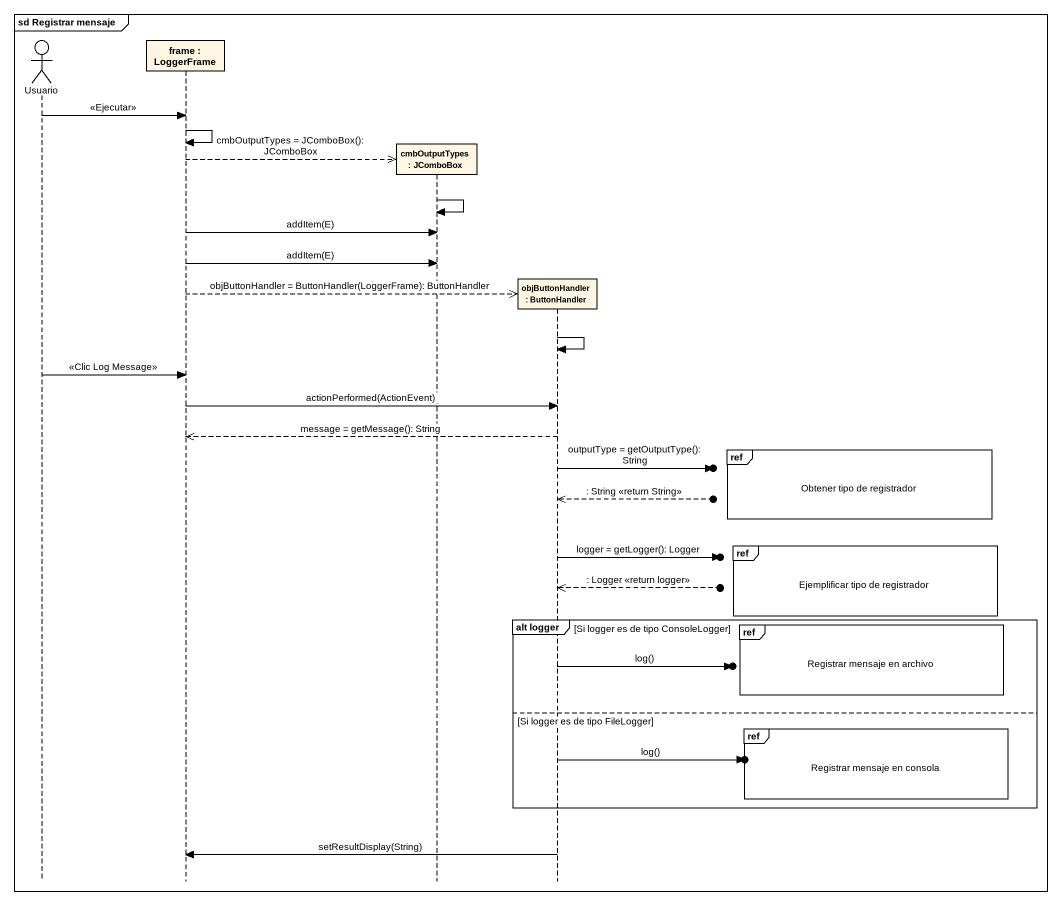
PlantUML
@startuml
mainframe sd Registrar mensaje
hide footbox
actor Usuario
participant "frame : LoggerFrame" as frame_
participant "cmbOutputTypes : JComboBox" as cmbOutputTypes
participant "objButtonHandler : ButtonHandler" as objButtonHandler

Usuario -> frame_ : <<Ejecutar>>
frame_ -> frame_
frame_ -->> cmbOutputTypes ** : cmbOutputTypes = JComboBox(): JComboBox
cmbOutputTypes -> cmbOutputTypes
frame_ -> cmbOutputTypes : addItem(E)
frame_ -> cmbOutputTypes : addItem(E)
frame_ -->> objButtonHandler ** : objButtonHandler = ButtonHandler(LoggerFrame): ButtonHandler
objButtonHandler -> objButtonHandler
Usuario -> frame_ : <<Clic Log Message>>
frame_ -> objButtonHandler : actionPerformed(ActionEvent)
objButtonHandler -->> frame_ : message = getMessage(): String
ref over objButtonHandler : Obtener tipo de registrador
objButtonHandler ->o] : outputType = getOutputType(): String
objButtonHandler <<--o] : : String <<return String>>
ref over objButtonHandler : Ejemplificar tipo de registrador
objButtonHandler ->o] : logger = getLogger(): Logger
objButtonHandler <<--o] : : Logger <<return logger>>
group alt logger [Si logger es de tipo ConsoleLogger]
  ref over objButtonHandler : Registrar mensaje en archivo
  objButtonHandler ->o] : log()
else Si logger es de tipo FileLogger
  ref over objButtonHandler : Registrar mensaje en consola
  objButtonHandler ->o] : log()
end
objButtonHandler -> frame_ : setResultDisplay(String)
@enduml
